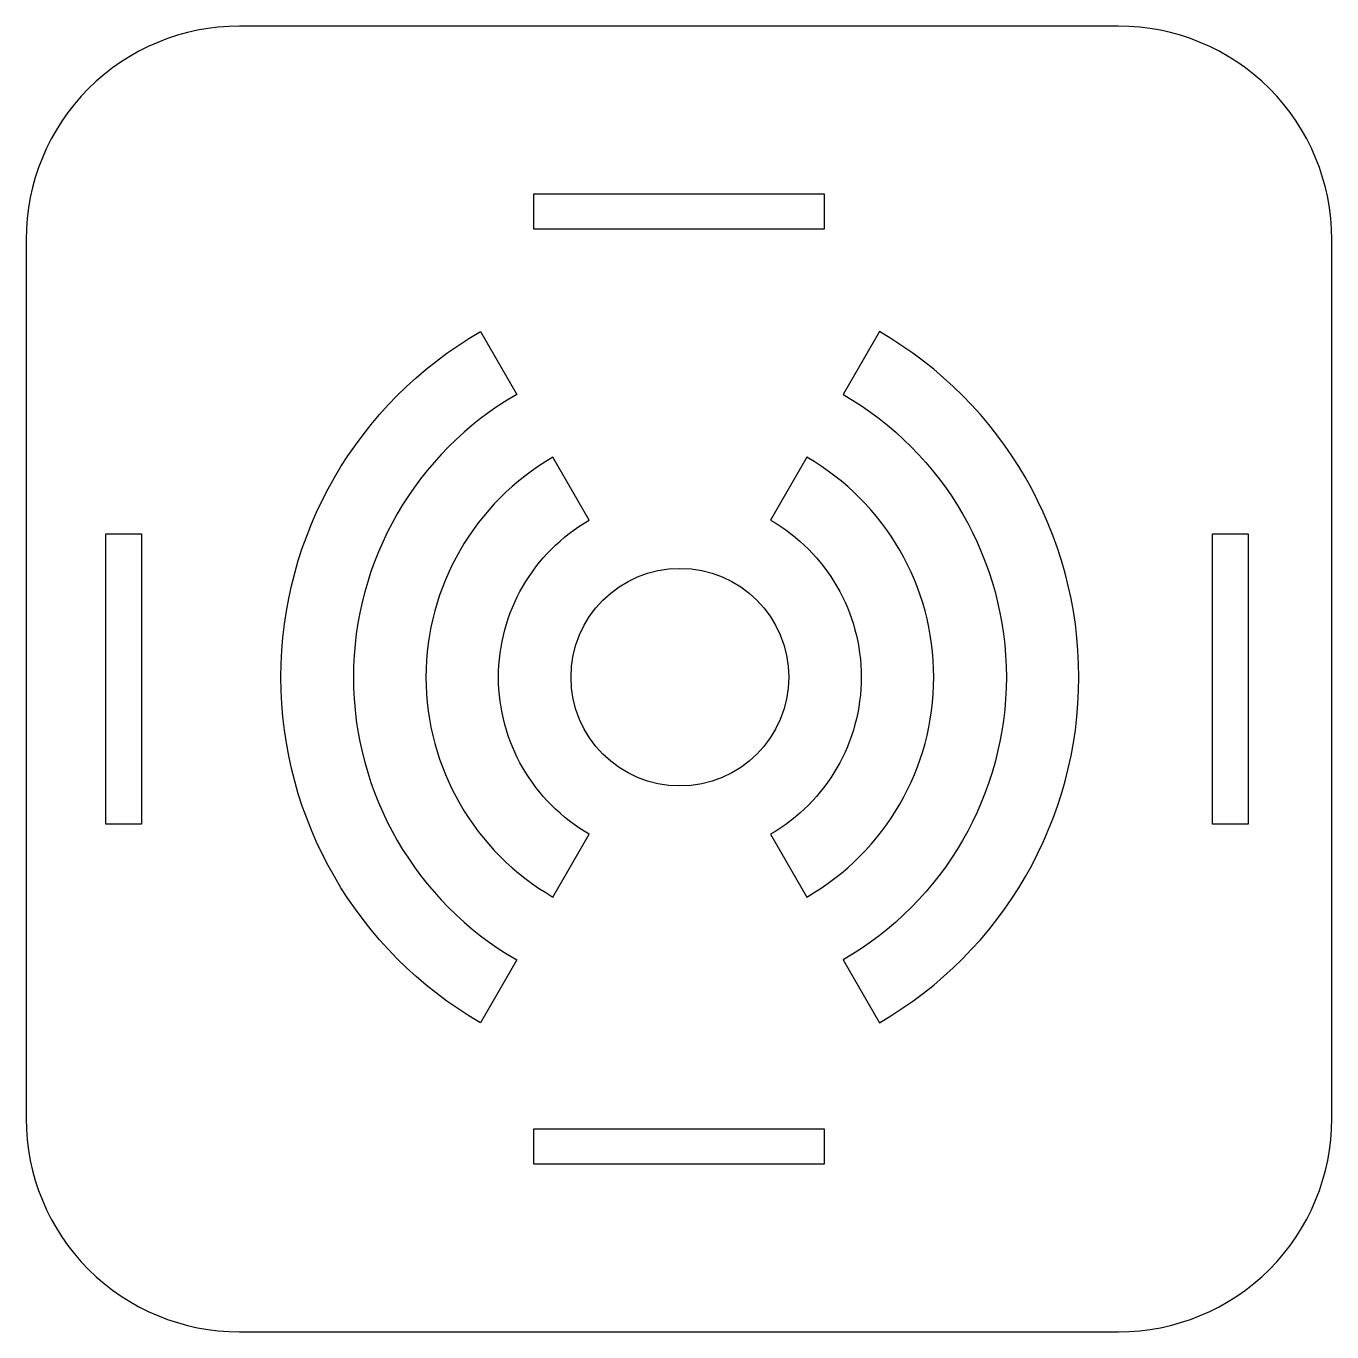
# Model space of a CAD drawing. Header units: millimetres. Extents: x -45.1 to 44.9, y -45.1 to 44.9.
import ezdxf

# ---------------------------------------------------------------- set-up
doc = ezdxf.new("R2010")
doc.units = ezdxf.units.MM
doc.layers.get('0').update_dxf_attribs({"linetype": 'CONTINUOUS'})

msp = doc.modelspace()

# ---------------------------------------------------------------- linework, layer by layer
for points in [[(44.938, 30.173, 0.414214), (30.238, 44.873), (-30.362, 44.873, 0.414214), (-45.062, 30.173), (-45.062, -30.427, 0.414214), (-30.362, -45.127), (30.238, -45.127, 0.414214), (44.938, -30.427)], [(-13.75, 23.816), (-11.25, 19.486, 0.57735), (-11.25, -19.486), (-13.75, -23.816, -0.57735)], [(13.75, -23.816, 0.57735), (13.75, 23.816), (11.25, 19.486, -0.57735), (11.25, -19.486)], [(-8.75, 15.155, 0.57735), (-8.75, -15.155), (-6.25, -10.825, -0.57735), (-6.25, 10.825)], [(8.75, -15.155, 0.57735), (8.75, 15.155), (6.25, 10.825, -0.57735), (6.25, -10.825)]]:
    msp.add_lwpolyline(points, format="xyb", close=True)
for points in [[(9.938, 33.323), (9.938, 30.873), (-10.062, 30.873), (-10.062, 33.323)], [(-37.112, -10.127), (-39.562, -10.127), (-39.562, 9.873), (-37.112, 9.873)], [(36.713, -10.127), (36.713, 9.873), (39.163, 9.873), (39.163, -10.127)], [(-10.062, -33.577), (-10.062, -31.127), (9.938, -31.127), (9.938, -33.577)]]:
    msp.add_lwpolyline(points, close=True)
msp.add_circle((0, 0), 7.5)

doc.saveas('drawing.dxf')
